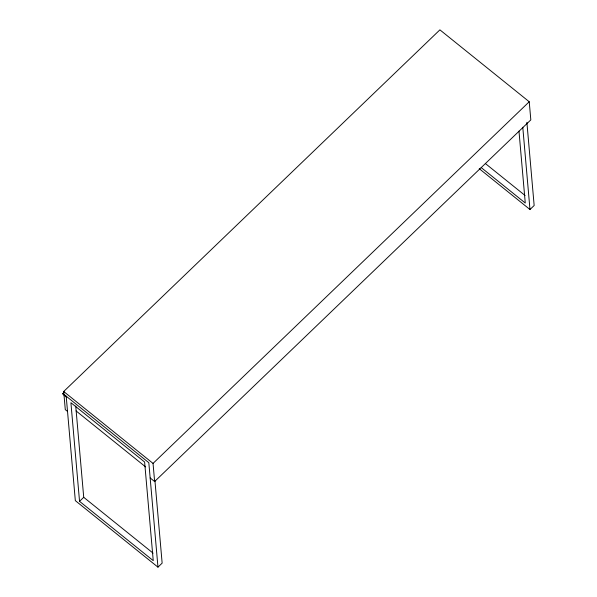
<?xml version="1.0" encoding="UTF-8"?>
<svg xmlns="http://www.w3.org/2000/svg" width="597" height="597" viewBox="0 0 597 597"><rect width="100%" height="100%" fill="white"/><g stroke="black" fill="none" stroke-linecap="round" stroke-linejoin="round"><path stroke-width="0.9" d="M63.954 394.401L63.7 391.498L439.899 29.85L529.233 101.759L530.823 119.885L154.63 481.533L150.16 477.943M66.252 396.923L62.901 394.229L62.842 393.498L64.185 392.207M79.543 501.331L70.909 402.691L144.616 462.018L153.242 560.65L79.543 501.331L83.722 497.316L75.737 406.05M154.63 481.533L153.041 463.406L529.233 101.759M66.192 396.199L75.326 500.637L157.966 567.15L162.145 563.135L154.951 480.876M479.234 168.682L529.979 209.517L534.158 205.502L526.882 122.318M485.361 163.526L525.106 195.517M481.182 167.548L525.263 203.025L518.972 131.124M63.7 391.498L153.041 463.406M62.842 393.498L148.825 462.712L157.966 567.15M76.05 410.908L145.638 466.921M67.521 411.43L65.289 409.632L64.021 395.124M83.722 497.316L153.086 553.143M522.785 127.265L529.979 209.517"/></g></svg>
